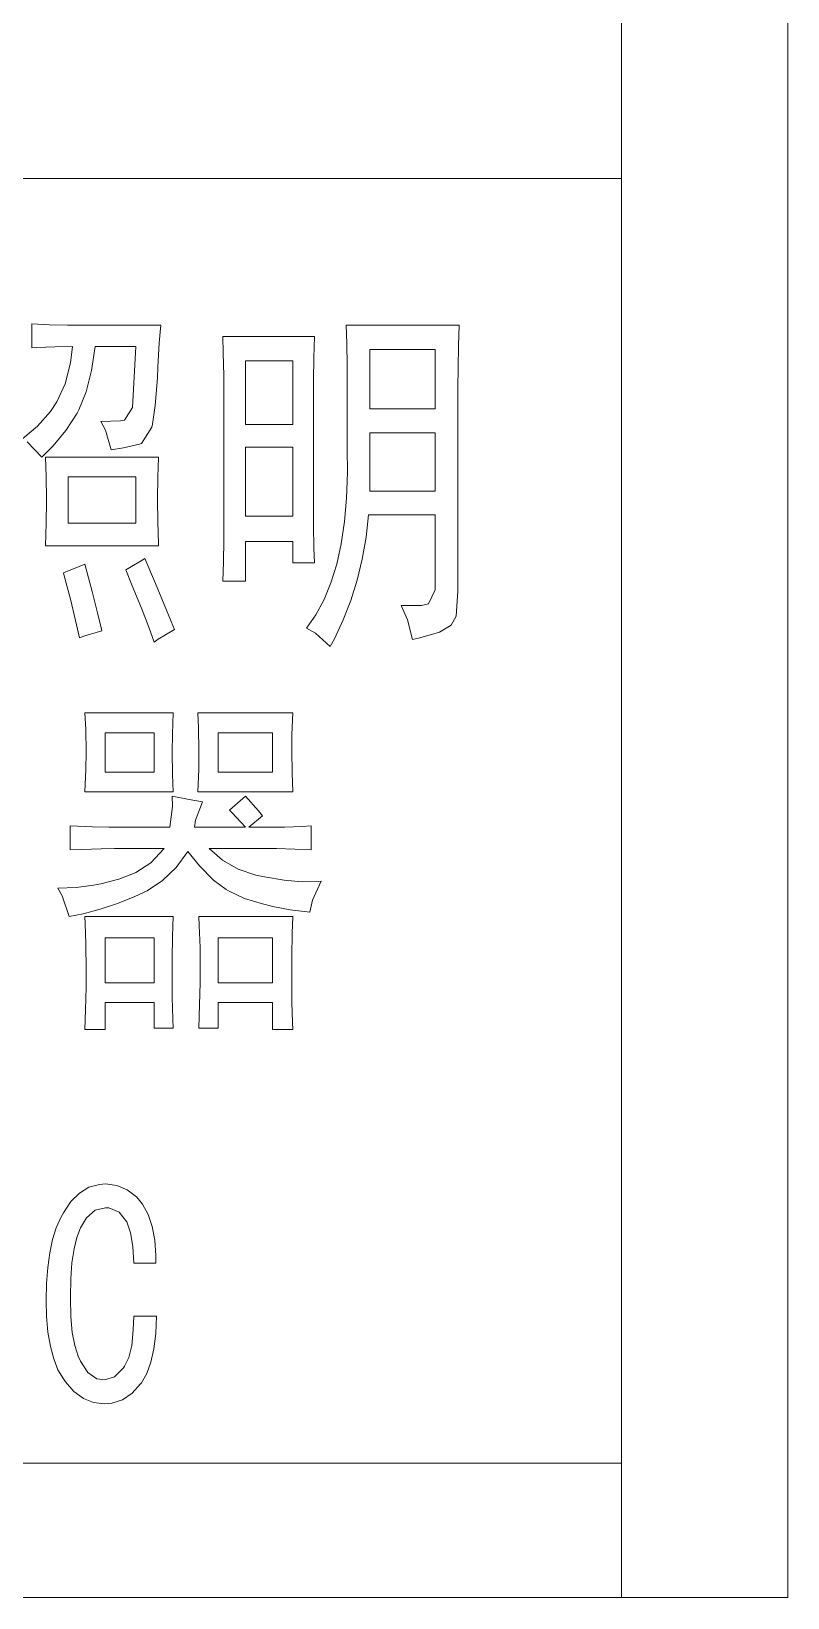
# Model space of a CAD drawing. Header units: millimetres. Extents: x -633009578 to 5705885, y -633235091 to 2571734.
# Drawn here: x 2619674 to 2619917, y 2118365 to 2118868 of the extents above; entities that cross this region are included whole.
import ezdxf

# ---------------------------------------------------------------- set-up
doc = ezdxf.new("R2010")
doc.units = ezdxf.units.MM
doc.header["$LTSCALE"] = 1000
doc.header["$MEASUREMENT"] = 0
doc.layers.get('0').update_dxf_attribs({"color": 9})

msp = doc.modelspace()

# ---------------------------------------------------------------- linework, layer by layer
at = {"lineweight": 0}
for p, q in [((2619863.94, 2119338.53, 106213.36), (2619863.94, 2118365.06, 106213.36)), ((2619917.36, 2119338.53, 106213.36), (2619917.36, 2118365.06, 106213.36)), ((2619396.76, 2118820.98, 106213.36), (2619863.94, 2118820.98, 106213.36)), ((2619680.12, 2118773.96, 106213.36), (2619674.45, 2118774.28, 106213.36)), ((2619674.45, 2118774.28, 106213.36), (2619674.45, 2118766.58, 106213.36)), ((2619685.89, 2118773.85, 106213.36), (2619680.12, 2118773.96, 106213.36)), ((2619686.11, 2118773.85, 106213.36), (2619685.89, 2118773.85, 106213.36)), ((2619715.84, 2118773.85, 106213.36), (2619686.11, 2118773.85, 106213.36)), ((2619715.3, 2118768.19, 106213.36), (2619715.84, 2118773.85, 106213.36)), ((2619775.4, 2118773.85, 106213.36), (2619775.62, 2118767.97, 106213.36)), ((2619811.76, 2118773.85, 106213.36), (2619775.4, 2118773.85, 106213.36)), ((2619811.55, 2118767.33, 106213.36), (2619811.76, 2118773.85, 106213.36)), ((2619735.83, 2118770.22, 106213.36), (2619735.94, 2118764.87, 106213.36)), ((2619765.24, 2118770.22, 106213.36), (2619735.83, 2118770.22, 106213.36)), ((2619765.03, 2118763.37, 106213.36), (2619765.24, 2118770.22, 106213.36)), ((2619674.45, 2118766.58, 106213.36), (2619676.05, 2118766.69, 106213.36)), ((2619676.05, 2118766.69, 106213.36), (2619681.83, 2118766.9, 106213.36)), ((2619681.83, 2118766.9, 106213.36), (2619687.5, 2118767.01, 106213.36)), ((2619687.5, 2118767.01, 106213.36), (2619686.86, 2118761.77, 106213.36)), ((2619693.59, 2118759.31, 106213.36), (2619694.77, 2118767.01, 106213.36)), ((2619694.77, 2118767.01, 106213.36), (2619707.82, 2118767.01, 106213.36)), ((2619707.82, 2118767.01, 106213.36), (2619706.75, 2118747.44, 106213.36)), ((2619714.87, 2118760.38, 106213.36), (2619715.3, 2118768.19, 106213.36)), ((2619735.94, 2118764.87, 106213.36), (2619736.16, 2118757.71, 106213.36)), ((2619775.62, 2118767.97, 106213.36), (2619775.72, 2118760.81, 106213.36)), ((2619783, 2118766.05, 106213.36), (2619804.06, 2118766.05, 106213.36)), ((2619783, 2118747.01, 106213.36), (2619783, 2118766.05, 106213.36)), ((2619804.06, 2118766.05, 106213.36), (2619804.06, 2118747.01, 106213.36)), ((2619811.44, 2118760.06, 106213.36), (2619811.55, 2118767.33, 106213.36)), ((2619686.86, 2118761.77, 106213.36), (2619685.14, 2118755.03, 106213.36)), ((2619691.88, 2118752.47, 106213.36), (2619693.59, 2118759.31, 106213.36)), ((2619714.77, 2118756.96, 106213.36), (2619714.87, 2118760.38, 106213.36)), ((2619743.11, 2118762.41, 106213.36), (2619758.29, 2118762.41, 106213.36)), ((2619743.11, 2118741.99, 106213.36), (2619743.11, 2118762.41, 106213.36)), ((2619758.29, 2118762.41, 106213.36), (2619758.29, 2118741.99, 106213.36)), ((2619764.92, 2118756.21, 106213.36), (2619765.03, 2118763.37, 106213.36)), ((2619775.72, 2118760.81, 106213.36), (2619775.72, 2118753.32, 106213.36)), ((2619811.33, 2118753.86, 106213.36), (2619811.44, 2118760.06, 106213.36)), ((2619685.14, 2118755.03, 106213.36), (2619682.47, 2118749.26, 106213.36)), ((2619714.02, 2118748.08, 106213.36), (2619714.77, 2118756.96, 106213.36)), ((2619736.16, 2118757.71, 106213.36), (2619736.16, 2118750.22, 106213.36)), ((2619764.92, 2118749.69, 106213.36), (2619764.92, 2118756.21, 106213.36)), ((2619811.33, 2118688.41, 106213.36), (2619811.33, 2118753.86, 106213.36)), ((2619682.47, 2118749.26, 106213.36), (2619680.44, 2118746.16, 106213.36)), ((2619689.53, 2118746.69, 106213.36), (2619691.88, 2118752.47, 106213.36)), ((2619736.16, 2118750.22, 106213.36), (2619736.16, 2118711.62, 106213.36)), ((2619764.92, 2118717.07, 106213.36), (2619764.92, 2118749.69, 106213.36)), ((2619775.72, 2118753.32, 106213.36), (2619775.72, 2118734.29, 106213.36)), ((2619680.44, 2118746.16, 106213.36), (2619676.27, 2118741.45, 106213.36)), ((2619685.36, 2118740.06, 106213.36), (2619688.99, 2118745.62, 106213.36)), ((2619688.99, 2118745.62, 106213.36), (2619689.53, 2118746.69, 106213.36)), ((2619706.75, 2118747.44, 106213.36), (2619704.18, 2118743.38, 106213.36)), ((2619713.16, 2118742.09, 106213.36), (2619714.02, 2118748.08, 106213.36)), ((2619804.06, 2118747.01, 106213.36), (2619783, 2118747.01, 106213.36)), ((2619676.27, 2118741.45, 106213.36), (2619671.56, 2118737.5, 106213.36)), ((2619681.29, 2118735.14, 106213.36), (2619685.36, 2118740.06, 106213.36)), ((2619702.9, 2118743.16, 106213.36), (2619696.59, 2118742.95, 106213.36)), ((2619696.59, 2118742.95, 106213.36), (2619698.08, 2118740.17, 106213.36)), ((2619698.08, 2118740.17, 106213.36), (2619699.9, 2118733.86, 106213.36)), ((2619704.18, 2118743.38, 106213.36), (2619702.9, 2118743.16, 106213.36)), ((2619709.63, 2118735.89, 106213.36), (2619712.95, 2118741.13, 106213.36)), ((2619712.95, 2118741.13, 106213.36), (2619713.16, 2118742.09, 106213.36)), ((2619758.29, 2118741.99, 106213.36), (2619743.11, 2118741.99, 106213.36)), ((2619783, 2118739.31, 106213.36), (2619804.06, 2118739.31, 106213.36)), ((2619783, 2118720.6, 106213.36), (2619783, 2118739.31, 106213.36)), ((2619804.06, 2118739.31, 106213.36), (2619804.06, 2118720.6, 106213.36)), ((2619672.95, 2118736.43, 106213.36), (2619677.66, 2118731.51, 106213.36)), ((2619677.66, 2118731.51, 106213.36), (2619681.29, 2118735.14, 106213.36)), ((2619699.9, 2118733.86, 106213.36), (2619703.86, 2118734.5, 106213.36)), ((2619703.86, 2118734.5, 106213.36), (2619708.99, 2118735.68, 106213.36)), ((2619708.99, 2118735.68, 106213.36), (2619709.63, 2118735.89, 106213.36)), ((2619743.11, 2118734.71, 106213.36), (2619758.29, 2118734.71, 106213.36)), ((2619743.11, 2118712.47, 106213.36), (2619743.11, 2118734.71, 106213.36)), ((2619758.29, 2118734.71, 106213.36), (2619758.29, 2118712.47, 106213.36)), ((2619775.72, 2118734.29, 106213.36), (2619775.83, 2118726.59, 106213.36)), ((2619678.84, 2118731.51, 106213.36), (2619679.05, 2118725.3, 106213.36)), ((2619715.09, 2118731.51, 106213.36), (2619678.84, 2118731.51, 106213.36)), ((2619714.87, 2118725.09, 106213.36), (2619715.09, 2118731.51, 106213.36)), ((2619679.05, 2118725.3, 106213.36), (2619679.16, 2118717.92, 106213.36)), ((2619686.11, 2118725.2, 106213.36), (2619707.82, 2118725.2, 106213.36)), ((2619686.11, 2118710.23, 106213.36), (2619686.11, 2118725.2, 106213.36)), ((2619707.82, 2118725.2, 106213.36), (2619707.82, 2118710.23, 106213.36)), ((2619714.77, 2118717.92, 106213.36), (2619714.87, 2118725.09, 106213.36)), ((2619775.83, 2118726.59, 106213.36), (2619775.51, 2118718.35, 106213.36)), ((2619804.06, 2118720.6, 106213.36), (2619783, 2118720.6, 106213.36)), ((2619679.16, 2118717.18, 106213.36), (2619679.05, 2118710.23, 106213.36)), ((2619679.16, 2118717.92, 106213.36), (2619679.16, 2118717.18, 106213.36)), ((2619714.87, 2118710.65, 106213.36), (2619714.77, 2118717.92, 106213.36)), ((2619764.92, 2118709.37, 106213.36), (2619764.92, 2118717.07, 106213.36)), ((2619775.51, 2118718.35, 106213.36), (2619774.87, 2118710.76, 106213.36)), ((2619679.05, 2118710.23, 106213.36), (2619678.84, 2118702.95, 106213.36)), ((2619707.82, 2118710.23, 106213.36), (2619686.11, 2118710.23, 106213.36)), ((2619715.09, 2118703.59, 106213.36), (2619714.87, 2118710.65, 106213.36)), ((2619736.16, 2118711.62, 106213.36), (2619736.16, 2118704.88, 106213.36)), ((2619758.29, 2118712.47, 106213.36), (2619743.11, 2118712.47, 106213.36)), ((2619765.03, 2118702.31, 106213.36), (2619764.92, 2118709.37, 106213.36)), ((2619774.87, 2118710.76, 106213.36), (2619773.8, 2118703.59, 106213.36)), ((2619781.82, 2118705.73, 106213.36), (2619782.67, 2118712.9, 106213.36)), ((2619782.67, 2118712.9, 106213.36), (2619804.06, 2118712.9, 106213.36)), ((2619804.06, 2118712.9, 106213.36), (2619804.06, 2118688.84, 106213.36)), ((2619715.09, 2118702.95, 106213.36), (2619715.09, 2118703.59, 106213.36)), ((2619736.16, 2118704.88, 106213.36), (2619736.05, 2118697.71, 106213.36)), ((2619743.11, 2118704.34, 106213.36), (2619758.29, 2118704.34, 106213.36)), ((2619743.11, 2118691.62, 106213.36), (2619743.11, 2118704.34, 106213.36)), ((2619758.29, 2118704.34, 106213.36), (2619758.29, 2118697.5, 106213.36)), ((2619773.8, 2118703.59, 106213.36), (2619772.41, 2118697.07, 106213.36)), ((2619780.54, 2118698.68, 106213.36), (2619781.82, 2118705.73, 106213.36)), ((2619678.84, 2118702.95, 106213.36), (2619715.09, 2118702.95, 106213.36)), ((2619710.7, 2118698.89, 106213.36), (2619709.53, 2118698.14, 106213.36)), ((2619714.13, 2118690.87, 106213.36), (2619710.7, 2118698.89, 106213.36)), ((2619765.24, 2118697.5, 106213.36), (2619765.03, 2118702.31, 106213.36)), ((2619778.93, 2118691.94, 106213.36), (2619780.54, 2118698.68, 106213.36)), ((2619689.64, 2118696.32, 106213.36), (2619684.61, 2118694.29, 106213.36)), ((2619684.61, 2118694.29, 106213.36), (2619684.72, 2118693.76, 106213.36)), ((2619684.72, 2118693.76, 106213.36), (2619686.86, 2118685.84, 106213.36)), ((2619691.45, 2118697.07, 106213.36), (2619689.64, 2118696.32, 106213.36)), ((2619693.81, 2118688.3, 106213.36), (2619691.45, 2118697.07, 106213.36)), ((2619709.53, 2118698.14, 106213.36), (2619704.61, 2118695.25, 106213.36)), ((2619704.61, 2118695.25, 106213.36), (2619706.64, 2118690.12, 106213.36)), ((2619736.05, 2118697.71, 106213.36), (2619735.83, 2118691.62, 106213.36)), ((2619758.29, 2118697.5, 106213.36), (2619765.24, 2118697.5, 106213.36)), ((2619772.41, 2118697.07, 106213.36), (2619770.48, 2118691.08, 106213.36)), ((2619695.52, 2118681.46, 106213.36), (2619693.81, 2118688.3, 106213.36)), ((2619706.64, 2118690.12, 106213.36), (2619709.63, 2118682.96, 106213.36)), ((2619716.91, 2118684.13, 106213.36), (2619714.13, 2118690.87, 106213.36)), ((2619735.83, 2118691.62, 106213.36), (2619743.11, 2118691.62, 106213.36)), ((2619770.48, 2118691.08, 106213.36), (2619768.34, 2118685.74, 106213.36)), ((2619776.9, 2118685.42, 106213.36), (2619778.93, 2118691.94, 106213.36)), ((2619804.06, 2118688.84, 106213.36), (2619801.92, 2118684.35, 106213.36)), ((2619810.8, 2118680.39, 106213.36), (2619811.33, 2118688.41, 106213.36)), ((2619686.86, 2118685.84, 106213.36), (2619688.46, 2118679, 106213.36)), ((2619719.15, 2118678.68, 106213.36), (2619716.91, 2118684.13, 106213.36)), ((2619768.34, 2118685.74, 106213.36), (2619765.67, 2118680.82, 106213.36)), ((2619774.44, 2118679.21, 106213.36), (2619776.9, 2118685.42, 106213.36)), ((2619799.68, 2118683.81, 106213.36), (2619793.15, 2118683.81, 106213.36)), ((2619793.15, 2118683.81, 106213.36), (2619795.19, 2118679.21, 106213.36)), ((2619801.92, 2118684.35, 106213.36), (2619799.68, 2118683.81, 106213.36)), ((2619688.46, 2118679, 106213.36), (2619689.74, 2118673.44, 106213.36)), ((2619696.8, 2118676.22, 106213.36), (2619695.52, 2118681.46, 106213.36)), ((2619709.63, 2118682.96, 106213.36), (2619711.99, 2118676.86, 106213.36)), ((2619720.22, 2118676.11, 106213.36), (2619719.15, 2118678.68, 106213.36)), ((2619765.67, 2118680.82, 106213.36), (2619762.68, 2118676.54, 106213.36)), ((2619771.66, 2118673.12, 106213.36), (2619774.44, 2118679.21, 106213.36)), ((2619795.19, 2118679.21, 106213.36), (2619796.79, 2118672.9, 106213.36)), ((2619809.2, 2118677.5, 106213.36), (2619810.8, 2118680.39, 106213.36)), ((2619689.74, 2118673.44, 106213.36), (2619691.45, 2118674.08, 106213.36)), ((2619691.45, 2118674.08, 106213.36), (2619696.91, 2118675.68, 106213.36)), ((2619696.91, 2118675.68, 106213.36), (2619696.8, 2118676.22, 106213.36)), ((2619711.99, 2118676.86, 106213.36), (2619713.7, 2118672.05, 106213.36)), ((2619714.98, 2118673.01, 106213.36), (2619720.22, 2118676.11, 106213.36)), ((2619762.68, 2118676.54, 106213.36), (2619765.56, 2118674.93, 106213.36)), ((2619765.56, 2118674.93, 106213.36), (2619770.27, 2118670.66, 106213.36)), ((2619796.79, 2118672.9, 106213.36), (2619799.14, 2118673.44, 106213.36)), ((2619799.14, 2118673.44, 106213.36), (2619805.45, 2118675.26, 106213.36)), ((2619805.45, 2118675.26, 106213.36), (2619809.2, 2118677.5, 106213.36)), ((2619713.7, 2118672.05, 106213.36), (2619714.98, 2118673.01, 106213.36)), ((2619770.27, 2118670.66, 106213.36), (2619771.66, 2118673.12, 106213.36)), ((2619691.45, 2118649.38, 106213.36), (2619691.77, 2118644.03, 106213.36)), ((2619719.79, 2118649.38, 106213.36), (2619691.45, 2118649.38, 106213.36)), ((2619719.58, 2118642.43, 106213.36), (2619719.79, 2118649.38, 106213.36)), ((2619727.81, 2118649.38, 106213.36), (2619728.03, 2118644.56, 106213.36)), ((2619758.29, 2118649.38, 106213.36), (2619727.81, 2118649.38, 106213.36)), ((2619757.97, 2118642.32, 106213.36), (2619758.29, 2118649.38, 106213.36)), ((2619691.77, 2118644.03, 106213.36), (2619691.88, 2118636.65, 106213.36)), ((2619728.03, 2118644.56, 106213.36), (2619728.13, 2118637.08, 106213.36)), ((2619697.98, 2118642.96, 106213.36), (2619713.7, 2118642.96, 106213.36)), ((2619697.98, 2118630.23, 106213.36), (2619697.98, 2118642.96, 106213.36)), ((2619713.7, 2118642.96, 106213.36), (2619713.7, 2118630.23, 106213.36)), ((2619719.47, 2118636.65, 106213.36), (2619719.58, 2118642.43, 106213.36)), ((2619734.34, 2118642.96, 106213.36), (2619751.77, 2118642.96, 106213.36)), ((2619734.34, 2118630.23, 106213.36), (2619734.34, 2118642.96, 106213.36)), ((2619751.77, 2118642.96, 106213.36), (2619751.77, 2118630.23, 106213.36)), ((2619757.97, 2118637.08, 106213.36), (2619757.97, 2118642.32, 106213.36)), ((2619691.88, 2118636.65, 106213.36), (2619691.77, 2118631.09, 106213.36)), ((2619719.58, 2118629.49, 106213.36), (2619719.47, 2118636.65, 106213.36)), ((2619728.13, 2118637.08, 106213.36), (2619728.13, 2118631.2, 106213.36)), ((2619758.08, 2118630.02, 106213.36), (2619757.97, 2118637.08, 106213.36)), ((2619691.77, 2118631.09, 106213.36), (2619691.45, 2118623.92, 106213.36)), ((2619713.7, 2118630.23, 106213.36), (2619697.98, 2118630.23, 106213.36)), ((2619719.79, 2118623.92, 106213.36), (2619719.58, 2118629.49, 106213.36)), ((2619728.13, 2118631.2, 106213.36), (2619727.81, 2118623.92, 106213.36)), ((2619751.77, 2118630.23, 106213.36), (2619734.34, 2118630.23, 106213.36)), ((2619758.29, 2118623.92, 106213.36), (2619758.08, 2118630.02, 106213.36)), ((2619691.45, 2118623.92, 106213.36), (2619719.79, 2118623.92, 106213.36)), ((2619727.81, 2118623.92, 106213.36), (2619758.29, 2118623.92, 106213.36)), ((2619719.58, 2118619.22, 106213.36), (2619718.72, 2118612.59, 106213.36)), ((2619725.03, 2118621.46, 106213.36), (2619719.47, 2118622.53, 106213.36)), ((2619719.47, 2118622.53, 106213.36), (2619719.58, 2118619.22, 106213.36)), ((2619729.31, 2118620.72, 106213.36), (2619725.03, 2118621.46, 106213.36)), ((2619726.96, 2118614.83, 106213.36), (2619729.31, 2118620.72, 106213.36)), ((2619743.11, 2118622.53, 106213.36), (2619737.97, 2118618.04, 106213.36)), ((2619737.97, 2118618.04, 106213.36), (2619738.72, 2118617.29, 106213.36)), ((2619747.28, 2118617.83, 106213.36), (2619743.11, 2118622.53, 106213.36)), ((2619748.56, 2118616.22, 106213.36), (2619747.28, 2118617.83, 106213.36)), ((2619693.91, 2118612.7, 106213.36), (2619686.75, 2118613.02, 106213.36)), ((2619686.75, 2118613.02, 106213.36), (2619686.75, 2118605.32, 106213.36)), ((2619726.74, 2118612.59, 106213.36), (2619726.96, 2118614.83, 106213.36)), ((2619738.72, 2118617.29, 106213.36), (2619743.11, 2118612.59, 106213.36)), ((2619744.18, 2118612.59, 106213.36), (2619748.56, 2118616.22, 106213.36)), ((2619761.29, 2118612.8, 106213.36), (2619755.62, 2118612.59, 106213.36)), ((2619764.17, 2118613.02, 106213.36), (2619761.29, 2118612.8, 106213.36)), ((2619764.17, 2118605.32, 106213.36), (2619764.17, 2118613.02, 106213.36)), ((2619699.15, 2118612.59, 106213.36), (2619693.91, 2118612.7, 106213.36)), ((2619700.97, 2118612.59, 106213.36), (2619699.15, 2118612.59, 106213.36)), ((2619718.72, 2118612.59, 106213.36), (2619700.97, 2118612.59, 106213.36)), ((2619743.11, 2118612.59, 106213.36), (2619726.74, 2118612.59, 106213.36)), ((2619749.63, 2118612.59, 106213.36), (2619744.18, 2118612.59, 106213.36)), ((2619755.62, 2118612.59, 106213.36), (2619749.63, 2118612.59, 106213.36)), ((2619686.75, 2118605.32, 106213.36), (2619690.49, 2118605.42, 106213.36)), ((2619690.49, 2118605.42, 106213.36), (2619696.69, 2118605.64, 106213.36)), ((2619696.69, 2118605.64, 106213.36), (2619700.97, 2118605.74, 106213.36)), ((2619700.97, 2118605.74, 106213.36), (2619716.91, 2118605.74, 106213.36)), ((2619716.91, 2118605.74, 106213.36), (2619712.63, 2118601.15, 106213.36)), ((2619720.76, 2118599.65, 106213.36), (2619724.5, 2118604.78, 106213.36)), ((2619724.5, 2118604.78, 106213.36), (2619728.35, 2118600.18, 106213.36)), ((2619731.45, 2118605.74, 106213.36), (2619749.63, 2118605.74, 106213.36)), ((2619735.73, 2118602, 106213.36), (2619731.45, 2118605.74, 106213.36)), ((2619749.63, 2118605.74, 106213.36), (2619753.05, 2118605.74, 106213.36)), ((2619753.05, 2118605.74, 106213.36), (2619758.93, 2118605.53, 106213.36)), ((2619758.93, 2118605.53, 106213.36), (2619764.17, 2118605.32, 106213.36)), ((2619707.6, 2118597.94, 106213.36), (2619702.36, 2118595.91, 106213.36)), ((2619707.82, 2118598.04, 106213.36), (2619707.6, 2118597.94, 106213.36)), ((2619712.63, 2118601.15, 106213.36), (2619707.82, 2118598.04, 106213.36)), ((2619716.37, 2118595.48, 106213.36), (2619720.76, 2118599.65, 106213.36)), ((2619728.35, 2118600.18, 106213.36), (2619732.84, 2118595.59, 106213.36)), ((2619740.75, 2118599.11, 106213.36), (2619735.73, 2118602, 106213.36)), ((2619746.42, 2118597.19, 106213.36), (2619740.75, 2118599.11, 106213.36)), ((2619688.67, 2118593.23, 106213.36), (2619682.79, 2118593.02, 106213.36)), ((2619682.79, 2118593.02, 106213.36), (2619684.18, 2118590.56, 106213.36)), ((2619694.23, 2118593.98, 106213.36), (2619688.67, 2118593.23, 106213.36)), ((2619696.59, 2118594.41, 106213.36), (2619694.23, 2118593.98, 106213.36)), ((2619702.36, 2118595.91, 106213.36), (2619696.59, 2118594.41, 106213.36)), ((2619711.45, 2118592.16, 106213.36), (2619716.37, 2118595.48, 106213.36)), ((2619732.84, 2118595.59, 106213.36), (2619736.9, 2118592.59, 106213.36)), ((2619749.2, 2118596.65, 106213.36), (2619746.42, 2118597.19, 106213.36)), ((2619755.51, 2118595.59, 106213.36), (2619749.2, 2118596.65, 106213.36)), ((2619761.29, 2118595.05, 106213.36), (2619755.51, 2118595.59, 106213.36)), ((2619766.42, 2118595.16, 106213.36), (2619761.29, 2118595.05, 106213.36)), ((2619764.6, 2118589.17, 106213.36), (2619767.38, 2118595.26, 106213.36)), ((2619767.38, 2118595.26, 106213.36), (2619766.42, 2118595.16, 106213.36)), ((2619684.18, 2118590.56, 106213.36), (2619686.43, 2118583.93, 106213.36)), ((2619696.37, 2118586.28, 106213.36), (2619701.93, 2118588.1, 106213.36)), ((2619701.93, 2118588.1, 106213.36), (2619707.5, 2118590.35, 106213.36)), ((2619707.5, 2118590.35, 106213.36), (2619711.45, 2118592.16, 106213.36)), ((2619736.9, 2118592.59, 106213.36), (2619737.65, 2118592.16, 106213.36)), ((2619737.65, 2118592.16, 106213.36), (2619742.79, 2118589.7, 106213.36)), ((2619742.79, 2118589.7, 106213.36), (2619748.56, 2118587.99, 106213.36)), ((2619748.56, 2118587.99, 106213.36), (2619751.88, 2118587.14, 106213.36)), ((2619763.75, 2118585.32, 106213.36), (2619764.6, 2118589.17, 106213.36)), ((2619686.43, 2118583.93, 106213.36), (2619690.92, 2118584.78, 106213.36)), ((2619690.92, 2118584.78, 106213.36), (2619696.37, 2118586.28, 106213.36)), ((2619691.45, 2118583.93, 106213.36), (2619691.56, 2118581.68, 106213.36)), ((2619719.79, 2118583.93, 106213.36), (2619691.45, 2118583.93, 106213.36)), ((2619719.58, 2118577.62, 106213.36), (2619719.79, 2118583.93, 106213.36)), ((2619728.13, 2118583.93, 106213.36), (2619728.24, 2118581.04, 106213.36)), ((2619758.29, 2118583.93, 106213.36), (2619728.13, 2118583.93, 106213.36)), ((2619751.88, 2118587.14, 106213.36), (2619757.44, 2118586.07, 106213.36)), ((2619757.44, 2118586.07, 106213.36), (2619763.75, 2118585.32, 106213.36)), ((2619758.08, 2118578.58, 106213.36), (2619758.29, 2118583.93, 106213.36)), ((2619691.56, 2118581.68, 106213.36), (2619691.77, 2118575.16, 106213.36)), ((2619719.47, 2118570.24, 106213.36), (2619719.58, 2118577.62, 106213.36)), ((2619728.24, 2118581.04, 106213.36), (2619728.46, 2118573.98, 106213.36)), ((2619757.97, 2118571.1, 106213.36), (2619758.08, 2118578.58, 106213.36)), ((2619691.77, 2118575.16, 106213.36), (2619691.88, 2118566.71, 106213.36)), ((2619697.98, 2118577.08, 106213.36), (2619713.7, 2118577.08, 106213.36)), ((2619697.98, 2118562.54, 106213.36), (2619697.98, 2118577.08, 106213.36)), ((2619713.7, 2118577.08, 106213.36), (2619713.7, 2118562.54, 106213.36)), ((2619728.46, 2118573.98, 106213.36), (2619728.56, 2118566.71, 106213.36)), ((2619734.34, 2118577.08, 106213.36), (2619751.77, 2118577.08, 106213.36)), ((2619734.34, 2118562.54, 106213.36), (2619734.34, 2118577.08, 106213.36)), ((2619751.77, 2118577.08, 106213.36), (2619751.77, 2118562.54, 106213.36)), ((2619719.47, 2118565.75, 106213.36), (2619719.47, 2118570.24, 106213.36)), ((2619757.97, 2118565.32, 106213.36), (2619757.97, 2118571.1, 106213.36)), ((2619691.88, 2118566.71, 106213.36), (2619691.88, 2118561.15, 106213.36)), ((2619713.7, 2118562.54, 106213.36), (2619697.98, 2118562.54, 106213.36)), ((2619719.47, 2118557.84, 106213.36), (2619719.47, 2118565.75, 106213.36)), ((2619728.56, 2118562.54, 106213.36), (2619728.35, 2118555.48, 106213.36)), ((2619728.56, 2118566.71, 106213.36), (2619728.56, 2118562.54, 106213.36)), ((2619751.77, 2118562.54, 106213.36), (2619734.34, 2118562.54, 106213.36)), ((2619757.97, 2118556.34, 106213.36), (2619757.97, 2118565.32, 106213.36)), ((2619691.88, 2118561.15, 106213.36), (2619691.67, 2118553.88, 106213.36)), ((2619719.69, 2118550.99, 106213.36), (2619719.47, 2118557.84, 106213.36)), ((2619691.67, 2118553.88, 106213.36), (2619691.45, 2118547.57, 106213.36)), ((2619697.98, 2118556.23, 106213.36), (2619713.7, 2118556.23, 106213.36)), ((2619697.98, 2118547.57, 106213.36), (2619697.98, 2118556.23, 106213.36)), ((2619713.7, 2118556.23, 106213.36), (2619713.7, 2118548, 106213.36)), ((2619728.35, 2118555.48, 106213.36), (2619728.13, 2118548, 106213.36)), ((2619734.34, 2118556.23, 106213.36), (2619751.77, 2118556.23, 106213.36)), ((2619734.34, 2118548, 106213.36), (2619734.34, 2118556.23, 106213.36)), ((2619751.77, 2118556.23, 106213.36), (2619751.77, 2118547.57, 106213.36)), ((2619758.18, 2118549.81, 106213.36), (2619757.97, 2118556.34, 106213.36)), ((2619691.45, 2118547.57, 106213.36), (2619697.98, 2118547.57, 106213.36)), ((2619713.7, 2118548, 106213.36), (2619719.79, 2118548, 106213.36)), ((2619719.79, 2118548, 106213.36), (2619719.69, 2118550.99, 106213.36)), ((2619728.13, 2118548, 106213.36), (2619734.34, 2118548, 106213.36)), ((2619751.77, 2118547.57, 106213.36), (2619758.29, 2118547.57, 106213.36)), ((2619758.29, 2118547.57, 106213.36), (2619758.18, 2118549.81, 106213.36)), ((2619696.11, 2118497.83, 106213.36), (2619692.75, 2118496.9, 106213.36)), ((2619698.1, 2118497.97, 106213.36), (2619696.11, 2118497.83, 106213.36)), ((2619701.75, 2118497.49, 106213.36), (2619698.1, 2118497.97, 106213.36)), ((2619705.05, 2118496.13, 106213.36), (2619701.75, 2118497.49, 106213.36)), ((2619686.97, 2118492.34, 106213.36), (2619684.54, 2118488.69, 106213.36)), ((2619689.69, 2118495.06, 106213.36), (2619686.97, 2118492.34, 106213.36)), ((2619692.75, 2118496.9, 106213.36), (2619689.69, 2118495.06, 106213.36)), ((2619708.02, 2118493.79, 106213.36), (2619705.05, 2118496.13, 106213.36)), ((2619710.01, 2118491.51, 106213.36), (2619708.02, 2118493.79, 106213.36)), ((2619683.72, 2118487.18, 106213.36), (2619682.26, 2118483.88, 106213.36)), ((2619684.54, 2118488.69, 106213.36), (2619683.72, 2118487.18, 106213.36)), ((2619690.03, 2118483.83, 106213.36), (2619691.98, 2118487.14, 106213.36)), ((2619691.98, 2118487.14, 106213.36), (2619694.75, 2118489.52, 106213.36)), ((2619694.75, 2118489.52, 106213.36), (2619698.1, 2118490.29, 106213.36)), ((2619698.1, 2118490.29, 106213.36), (2619699.12, 2118490.25, 106213.36)), ((2619699.12, 2118490.25, 106213.36), (2619702.43, 2118488.88, 106213.36)), ((2619702.43, 2118488.88, 106213.36), (2619704.86, 2118485.87, 106213.36)), ((2619711.81, 2118488.16, 106213.36), (2619710.01, 2118491.51, 106213.36)), ((2619713.12, 2118484.27, 106213.36), (2619711.81, 2118488.16, 106213.36)), ((2619682.26, 2118483.88, 106213.36), (2619681.09, 2118480.09, 106213.36)), ((2619688.87, 2118480.77, 106213.36), (2619690.03, 2118483.83, 106213.36)), ((2619704.86, 2118485.87, 106213.36), (2619704.9, 2118485.77, 106213.36)), ((2619704.9, 2118485.77, 106213.36), (2619706.12, 2118482.32, 106213.36)), ((2619706.12, 2118482.32, 106213.36), (2619706.9, 2118477.9, 106213.36)), ((2619713.94, 2118479.89, 106213.36), (2619713.12, 2118484.27, 106213.36)), ((2619681.09, 2118480.09, 106213.36), (2619680.22, 2118475.86, 106213.36)), ((2619687.31, 2118472.65, 106213.36), (2619687.99, 2118477.08, 106213.36)), ((2619687.99, 2118477.08, 106213.36), (2619688.87, 2118480.77, 106213.36)), ((2619706.9, 2118477.9, 106213.36), (2619707.14, 2118472.51, 106213.36)), ((2619714.24, 2118474.94, 106213.36), (2619713.94, 2118479.89, 106213.36)), ((2619680.22, 2118475.86, 106213.36), (2619679.54, 2118471.15, 106213.36)), ((2619686.92, 2118467.5, 106213.36), (2619687.31, 2118472.65, 106213.36)), ((2619707.14, 2118472.51, 106213.36), (2619714.24, 2118472.51, 106213.36)), ((2619714.24, 2118472.51, 106213.36), (2619714.24, 2118474.94, 106213.36)), ((2619679.54, 2118471.15, 106213.36), (2619679.15, 2118465.99, 106213.36)), ((2619686.78, 2118461.72, 106213.36), (2619686.92, 2118467.5, 106213.36)), ((2619679.15, 2118465.99, 106213.36), (2619679.05, 2118460.41, 106213.36)), ((2619679.05, 2118460.41, 106213.36), (2619679.15, 2118455.5, 106213.36)), ((2619686.78, 2118461.23, 106213.36), (2619686.78, 2118461.72, 106213.36)), ((2619686.92, 2118455.3, 106213.36), (2619686.78, 2118461.23, 106213.36)), ((2619679.15, 2118455.5, 106213.36), (2619679.58, 2118450.35, 106213.36)), ((2619687.41, 2118450.25, 106213.36), (2619686.92, 2118455.3, 106213.36)), ((2619707.14, 2118455.55, 106213.36), (2619706.99, 2118451.12, 106213.36)), ((2619714.53, 2118455.55, 106213.36), (2619707.14, 2118455.55, 106213.36)), ((2619714.24, 2118449.91, 106213.36), (2619714.53, 2118455.55, 106213.36)), ((2619679.58, 2118450.35, 106213.36), (2619680.36, 2118445.78, 106213.36)), ((2619688.19, 2118446.02, 106213.36), (2619687.41, 2118450.25, 106213.36)), ((2619706.99, 2118451.12, 106213.36), (2619706.51, 2118446.07, 106213.36)), ((2619713.6, 2118444.95, 106213.36), (2619714.24, 2118449.91, 106213.36)), ((2619680.36, 2118445.78, 106213.36), (2619681.43, 2118441.74, 106213.36)), ((2619681.43, 2118441.74, 106213.36), (2619682.79, 2118438.29, 106213.36)), ((2619689.26, 2118442.62, 106213.36), (2619688.19, 2118446.02, 106213.36)), ((2619690.03, 2118441.01, 106213.36), (2619689.26, 2118442.62, 106213.36)), ((2619705.59, 2118442.18, 106213.36), (2619704.22, 2118439.41, 106213.36)), ((2619706.51, 2118446.07, 106213.36), (2619705.59, 2118442.18, 106213.36)), ((2619712.63, 2118440.67, 106213.36), (2619713.6, 2118444.95, 106213.36)), ((2619682.79, 2118438.29, 106213.36), (2619684.54, 2118435.38, 106213.36)), ((2619692.41, 2118437.37, 106213.36), (2619690.03, 2118441.01, 106213.36)), ((2619695.33, 2118435.38, 106213.36), (2619692.41, 2118437.37, 106213.36)), ((2619703.84, 2118438.88, 106213.36), (2619700.97, 2118435.96, 106213.36)), ((2619704.22, 2118439.41, 106213.36), (2619703.84, 2118438.88, 106213.36)), ((2619709.62, 2118434.11, 106213.36), (2619711.32, 2118437.03, 106213.36)), ((2619711.32, 2118437.03, 106213.36), (2619712.63, 2118440.67, 106213.36)), ((2619684.54, 2118435.38, 106213.36), (2619685.22, 2118434.4, 106213.36)), ((2619685.22, 2118434.4, 106213.36), (2619687.94, 2118431.29, 106213.36)), ((2619697.76, 2118434.99, 106213.36), (2619695.33, 2118435.38, 106213.36)), ((2619700.97, 2118435.96, 106213.36), (2619697.76, 2118434.99, 106213.36)), ((2619706.61, 2118430.71, 106213.36), (2619709.38, 2118433.77, 106213.36)), ((2619709.38, 2118433.77, 106213.36), (2619709.62, 2118434.11, 106213.36)), ((2619687.94, 2118431.29, 106213.36), (2619691.01, 2118429.06, 106213.36)), ((2619691.01, 2118429.06, 106213.36), (2619694.26, 2118427.75, 106213.36)), ((2619694.26, 2118427.75, 106213.36), (2619697.76, 2118427.31, 106213.36)), ((2619697.76, 2118427.31, 106213.36), (2619700.09, 2118427.5, 106213.36)), ((2619700.09, 2118427.5, 106213.36), (2619703.5, 2118428.62, 106213.36)), ((2619703.5, 2118428.62, 106213.36), (2619706.61, 2118430.71, 106213.36)), ((2619396.76, 2118408.25, 106213.36), (2619863.94, 2118408.25, 106213.36)), ((2619917.36, 2118365.06, 106213.36), (2619352.3, 2118365.06, 106213.36))]:
    msp.add_line(p, q, dxfattribs=at)

doc.saveas('drawing.dxf')
